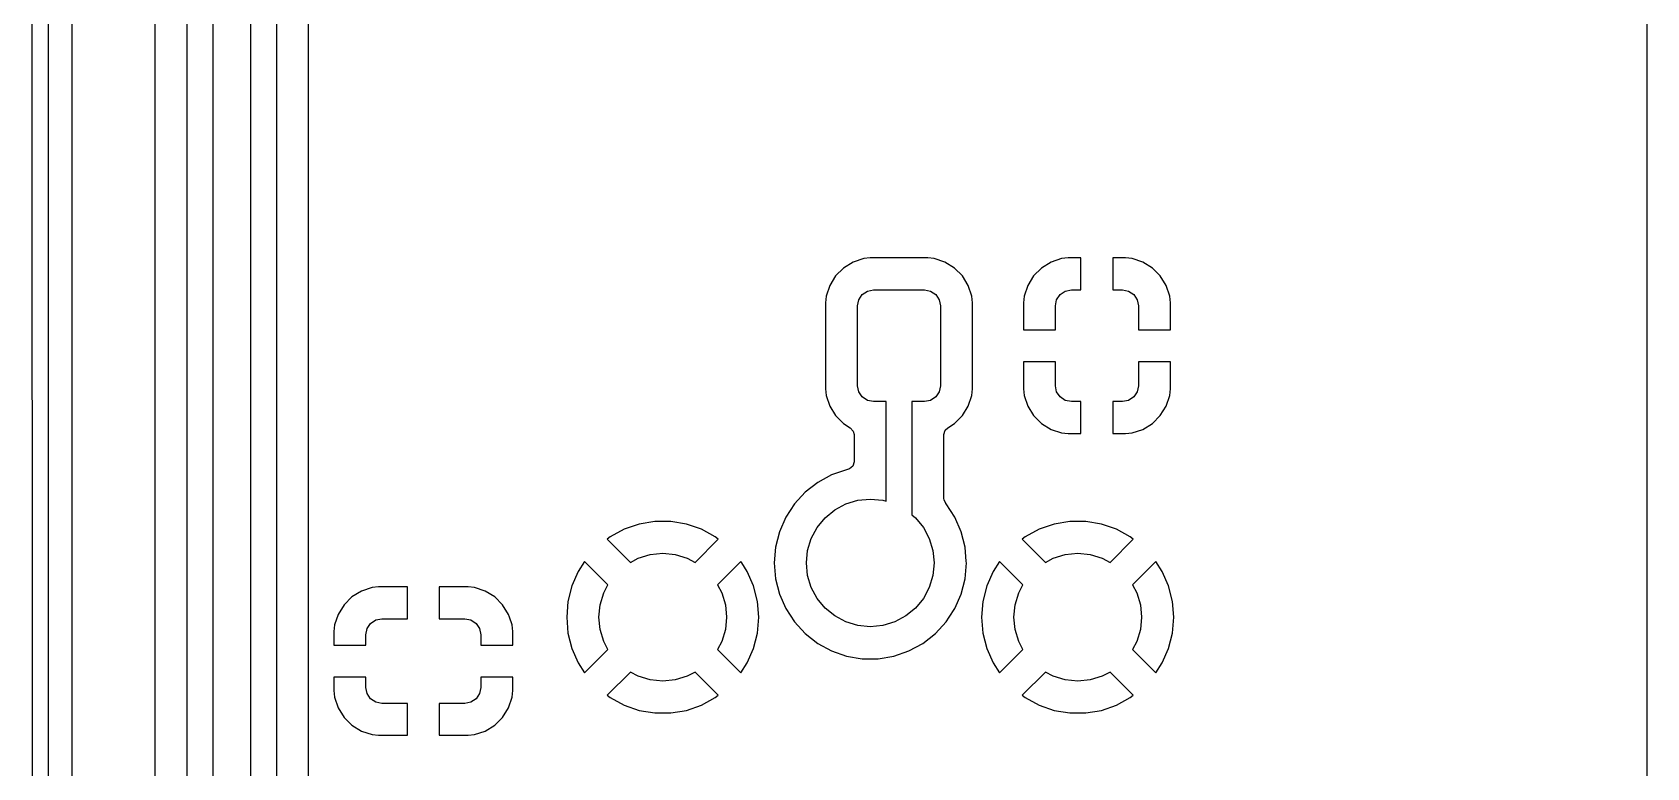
# Model space of a CAD drawing. Extents: x -25 to 25, y -54 to 54.
# Drawn here: x -25.12 to 0.16, y 13.39 to 24.91 of the extents above; entities that cross this region are included whole.
import ezdxf

# ---------------------------------------------------------------- set-up
doc = ezdxf.new("R2010")
doc.units = 0
doc.layers.add('BLACK', color=7, linetype='CONTINUOUS')

msp = doc.modelspace()

# ---------------------------------------------------------------- linework, layer by layer
at = {"layer": 'BLACK', "linetype": 'CONTINUOUS'}
for p, q in [((-25.122599, -50.989479), (-25.125, 51)), ((-24.877402, 50.98948), (-24.875, -51)), ((-24.4995, 3.569311), (-24.4995, 50.99625)), ((-23.2037, 45.424558), (-23.2037, 4.76016)), ((-22.699319, 4.201759), (-22.7032, 45.5)), ((-22.300693, 45.412525), (-22.296819, 4.199608)), ((0.1613, 39.292156), (0.1613, 11.133244)), ((-21.699296, 5.960358), (-21.7032, 37)), ((-21.300689, 36.912529), (-21.296811, 6.079597)), ((-20.7963, 15.524987), (-20.7963, 36.657156)), ((-12.269337, 21.309813), (-12.418658, 21.217711)), ((-12.269332, 21.309815), (-12.269337, 21.309813)), ((-12.1028, 21.364999), (-12.269332, 21.309815)), ((-12.102797, 21.365), (-12.1028, 21.364999)), ((-12.00002, 21.375499), (-12.102797, 21.365)), ((-12.000002, 21.3755), (-12.00002, 21.375499)), ((-11.09999, 21.3755), (-12.000002, 21.3755)), ((-10.997205, 21.365), (-11.09999, 21.3755)), ((-10.997203, 21.364999), (-10.997205, 21.365)), ((-10.830666, 21.309814), (-10.997203, 21.364999)), ((-10.681344, 21.217712), (-10.830666, 21.309814)), ((-9.169125, 21.309357), (-9.318346, 21.217316)), ((-9.16912, 21.309359), (-9.169125, 21.309357)), ((-9.002698, 21.364506), (-9.16912, 21.309359)), ((-8.899988, 21.374999), (-9.002698, 21.364506)), ((-8.899971, 21.375), (-8.899988, 21.374999)), ((-8.7, 21.375), (-8.899971, 21.375)), ((-8.7, 20.875), (-8.7, 21.375)), ((-8.000014, 21.375), (-8.2, 21.375)), ((-8.2, 21.375), (-8.2, 20.875)), ((-7.89731, 21.364507), (-8.000014, 21.375)), ((-7.897303, 21.364506), (-7.89731, 21.364507)), ((-7.730881, 21.309359), (-7.897303, 21.364506)), ((-7.730876, 21.309357), (-7.730881, 21.309359)), ((-7.581655, 21.217316), (-7.730876, 21.309357)), ((-12.542711, 21.093658), (-12.634813, 20.944337)), ((-12.418658, 21.217711), (-12.542711, 21.093658)), ((-10.557288, 21.093656), (-10.681344, 21.217712)), ((-10.465186, 20.944334), (-10.557288, 21.093656)), ((-9.442316, 21.093346), (-9.534357, 20.944125)), ((-9.318346, 21.217316), (-9.442316, 21.093346)), ((-7.457685, 21.093346), (-7.581655, 21.217316)), ((-7.365644, 20.944125), (-7.457685, 21.093346)), ((-12.69, 20.777796), (-12.7005, 20.675017)), ((-12.689999, 20.777796), (-12.69, 20.777796)), ((-12.634885, 20.94412), (-12.689999, 20.777797)), ((-12.689999, 20.777797), (-12.689999, 20.777796)), ((-12.634815, 20.944332), (-12.634885, 20.94412)), ((-12.634813, 20.944337), (-12.634815, 20.944332)), ((-12.18097, 20.720671), (-12.126777, 20.801777)), ((-12.126777, 20.801777), (-12.045671, 20.85597)), ((-12.045671, 20.85597), (-11.95, 20.875)), ((-11.95, 20.875), (-11.15, 20.875)), ((-11.15, 20.875), (-11.054329, 20.85597)), ((-11.054329, 20.85597), (-10.973223, 20.801777)), ((-10.973223, 20.801777), (-10.91903, 20.720671)), ((-10.410001, 20.777797), (-10.465186, 20.944334)), ((-10.399501, 20.675008), (-10.410001, 20.777797)), ((-9.589507, 20.777691), (-9.6, 20.674987)), ((-9.589506, 20.777698), (-9.589507, 20.777691)), ((-9.534359, 20.94412), (-9.589506, 20.777698)), ((-9.534357, 20.944125), (-9.534359, 20.94412)), ((-9.08097, 20.720671), (-9.026777, 20.801777)), ((-9.026777, 20.801777), (-8.945671, 20.85597)), ((-8.945671, 20.85597), (-8.85, 20.875)), ((-8.85, 20.875), (-8.7, 20.875)), ((-8.2, 20.875), (-8.05, 20.875)), ((-8.05, 20.875), (-7.954329, 20.85597)), ((-7.954329, 20.85597), (-7.873223, 20.801777)), ((-7.873223, 20.801777), (-7.81903, 20.720671)), ((-7.365642, 20.94412), (-7.365644, 20.944125)), ((-7.310495, 20.777698), (-7.365642, 20.94412)), ((-7.300002, 20.674987), (-7.310495, 20.777698)), ((-12.7005, 20.675017), (-12.7005, 19.324999)), ((-12.2, 20.625), (-12.18097, 20.720671)), ((-12.2, 19.375), (-12.2, 20.625)), ((-10.91903, 20.720671), (-10.9, 20.625)), ((-10.9, 20.625), (-10.9, 19.375)), ((-10.399501, 20.674987), (-10.399501, 20.675008)), ((-10.3995, 19.325014), (-10.399501, 20.674987)), ((-9.6, 20.674987), (-9.6, 20.25)), ((-9.1, 20.625), (-9.08097, 20.720671)), ((-9.1, 20.25), (-9.1, 20.625)), ((-7.81903, 20.720671), (-7.8, 20.625)), ((-7.8, 20.625), (-7.8, 20.25)), ((-7.300001, 20.674972), (-7.300002, 20.674987)), ((-7.300001, 20.25), (-7.300001, 20.674972)), ((-9.6, 20.25), (-9.1, 20.25)), ((-7.8, 20.25), (-7.300001, 20.25)), ((-9.1, 19.75), (-9.599999, 19.75)), ((-9.599999, 19.75), (-9.599999, 19.325014)), ((-9.1, 19.375), (-9.1, 19.75)), ((-7.3, 19.75), (-7.8, 19.75)), ((-7.8, 19.75), (-7.8, 19.375)), ((-7.3, 19.325027), (-7.3, 19.75)), ((-12.7005, 19.324999), (-12.700499, 19.324982)), ((-12.700499, 19.324982), (-12.69, 19.222204)), ((-12.69, 19.222204), (-12.689999, 19.222201)), ((-12.689999, 19.222201), (-12.634885, 19.055881)), ((-12.18097, 19.279329), (-12.2, 19.375)), ((-12.126777, 19.198223), (-12.18097, 19.279329)), ((-10.91903, 19.279329), (-10.973223, 19.198223)), ((-10.9, 19.375), (-10.91903, 19.279329)), ((-10.465186, 19.055666), (-10.410001, 19.222203)), ((-10.410001, 19.222203), (-10.3995, 19.324991)), ((-10.3995, 19.324991), (-10.3995, 19.325014)), ((-9.599999, 19.325014), (-9.589506, 19.222303)), ((-9.589506, 19.222303), (-9.534359, 19.055881)), ((-9.08097, 19.279329), (-9.1, 19.375)), ((-9.026777, 19.198223), (-9.08097, 19.279329)), ((-7.81903, 19.279329), (-7.873223, 19.198223)), ((-7.8, 19.375), (-7.81903, 19.279329)), ((-7.365642, 19.055881), (-7.310495, 19.222303)), ((-7.310495, 19.222303), (-7.310494, 19.22231)), ((-7.310494, 19.22231), (-7.300001, 19.325014)), ((-7.300001, 19.325014), (-7.3, 19.325027)), ((-12.634885, 19.055881), (-12.634814, 19.055666)), ((-12.634814, 19.055666), (-12.542904, 18.906655)), ((-12.045671, 19.14403), (-12.126777, 19.198223)), ((-11.95, 19.125), (-12.045671, 19.14403)), ((-11.752057, 19.125), (-11.95, 19.125)), ((-11.75002, 17.564135), (-11.752057, 19.125)), ((-11.15, 19.125), (-11.34951, 19.125)), ((-11.34951, 19.125), (-11.347194, 17.351671)), ((-11.054329, 19.14403), (-11.15, 19.125)), ((-10.973223, 19.198223), (-11.054329, 19.14403)), ((-10.557288, 18.906344), (-10.465186, 19.055666)), ((-9.534359, 19.055881), (-9.534357, 19.055876)), ((-9.534357, 19.055876), (-9.442316, 18.906655)), ((-8.945671, 19.14403), (-9.026777, 19.198223)), ((-8.85, 19.125), (-8.945671, 19.14403)), ((-8.7, 19.125), (-8.85, 19.125)), ((-8.7, 18.625002), (-8.7, 19.125)), ((-8.05, 19.125), (-8.2, 19.125)), ((-8.2, 19.125), (-8.2, 18.625001)), ((-7.954329, 19.14403), (-8.05, 19.125)), ((-7.873223, 19.198223), (-7.954329, 19.14403)), ((-7.457685, 18.906655), (-7.365644, 19.055876)), ((-7.365644, 19.055876), (-7.365642, 19.055881)), ((-12.542904, 18.906655), (-12.542711, 18.906343)), ((-12.542711, 18.906343), (-12.418656, 18.782288)), ((-12.418656, 18.782288), (-12.312604, 18.716875)), ((-12.312604, 18.716875), (-12.265879, 18.664927)), ((-10.826615, 18.678375), (-10.787396, 18.716875)), ((-10.787396, 18.716875), (-10.681344, 18.782288)), ((-10.681344, 18.782288), (-10.557288, 18.906344)), ((-9.442316, 18.906655), (-9.318346, 18.782685)), ((-9.318346, 18.782685), (-9.169125, 18.690644)), ((-7.730876, 18.690644), (-7.581655, 18.782685)), ((-7.581655, 18.782685), (-7.457685, 18.906655)), ((-12.265879, 18.664927), (-12.2537, 18.611336)), ((-12.2537, 18.611336), (-12.2537, 18.183937)), ((-10.8463, 18.611336), (-10.826615, 18.678375)), ((-10.8463, 17.610608), (-10.8463, 18.611336)), ((-9.169125, 18.690644), (-9.16912, 18.690642)), ((-9.16912, 18.690642), (-9.002698, 18.635495)), ((-9.002698, 18.635495), (-9.002691, 18.635494)), ((-9.002691, 18.635494), (-8.899981, 18.625001)), ((-8.899981, 18.625001), (-8.700001, 18.625001)), ((-8.700001, 18.625001), (-8.7, 18.625002)), ((-8.2, 18.625001), (-8.000028, 18.625001)), ((-8.000028, 18.625001), (-8.000014, 18.625002)), ((-8.000014, 18.625002), (-7.897303, 18.635495)), ((-7.897303, 18.635495), (-7.730881, 18.690642)), ((-7.730881, 18.690642), (-7.730876, 18.690644)), ((-12.604812, 17.978828), (-12.823507, 17.860476)), ((-12.604803, 17.978831), (-12.604812, 17.978828)), ((-12.369613, 18.059573), (-12.604803, 17.978831)), ((-12.357288, 18.061629), (-12.369613, 18.059573)), ((-12.326189, 18.071143), (-12.357288, 18.061629)), ((-12.273385, 18.116898), (-12.326189, 18.071143)), ((-12.2537, 18.183937), (-12.273385, 18.116898)), ((-13.019743, 17.707739), (-13.188167, 17.524783)), ((-12.823507, 17.860476), (-13.019743, 17.707739)), ((-13.188167, 17.524783), (-13.324174, 17.316607)), ((-12.55557, 17.43147), (-12.382683, 17.52388)), ((-12.382683, 17.52388), (-12.19509, 17.580785)), ((-12.19509, 17.580785), (-12, 17.6)), ((-12, 17.6), (-11.80491, 17.580785)), ((-11.80491, 17.580785), (-11.75002, 17.564135)), ((-10.844454, 17.589292), (-10.8463, 17.610608)), ((-10.814719, 17.529027), (-10.844454, 17.589292)), ((-10.814979, 17.528823), (-10.814719, 17.529027)), ((-10.813994, 17.527557), (-10.814979, 17.528823)), ((-10.813538, 17.526634), (-10.813994, 17.527557)), ((-10.811836, 17.524785), (-10.813538, 17.526634)), ((-10.811835, 17.524783), (-10.811836, 17.524785)), ((-10.675827, 17.316607), (-10.811835, 17.524783)), ((-15.619494, 17.209084), (-15.854604, 17.12837)), ((-15.374293, 17.25), (-15.619494, 17.209084)), ((-15.125707, 17.25), (-15.374293, 17.25)), ((-14.880507, 17.209084), (-15.125707, 17.25)), ((-14.645397, 17.12837), (-14.880507, 17.209084)), ((-13.324174, 17.316607), (-13.424064, 17.088882)), ((-12.83147, 17.15557), (-12.707107, 17.307107)), ((-12.707107, 17.307107), (-12.55557, 17.43147)), ((-11.347194, 17.351671), (-11.292893, 17.307107)), ((-11.292893, 17.307107), (-11.16853, 17.15557)), ((-10.575937, 17.088882), (-10.675827, 17.316607)), ((-9.119494, 17.209084), (-9.354604, 17.12837)), ((-8.874293, 17.25), (-9.119494, 17.209084)), ((-8.625707, 17.25), (-8.874293, 17.25)), ((-8.380507, 17.209084), (-8.625707, 17.25)), ((-8.145397, 17.12837), (-8.380507, 17.209084)), ((-16.073239, 17.010051), (-16.120058, 16.973612)), ((-16.120058, 16.973612), (-16.120058, 16.97361)), ((-16.120058, 16.97361), (-15.754966, 16.608519)), ((-15.85461, 17.128368), (-16.073239, 17.010051)), ((-15.854604, 17.12837), (-15.85461, 17.128368)), ((-14.745035, 16.608519), (-14.379943, 16.97361)), ((-14.645386, 17.128365), (-14.645397, 17.12837)), ((-14.426771, 17.010057), (-14.645386, 17.128365)), ((-14.379944, 16.973611), (-14.426771, 17.010057)), ((-14.379943, 16.97361), (-14.379944, 16.973611)), ((-13.424064, 17.088882), (-13.485108, 16.847825)), ((-12.980785, 16.79509), (-12.92388, 16.982683)), ((-12.92388, 16.982683), (-12.83147, 17.15557)), ((-11.16853, 17.15557), (-11.07612, 16.982683)), ((-11.07612, 16.982683), (-11.019215, 16.79509)), ((-10.514893, 16.847825), (-10.575937, 17.088882)), ((-9.573239, 17.010051), (-9.620058, 16.973612)), ((-9.620058, 16.973612), (-9.620058, 16.97361)), ((-9.620058, 16.97361), (-9.254966, 16.608519)), ((-9.35461, 17.128368), (-9.573239, 17.010051)), ((-9.354604, 17.12837), (-9.35461, 17.128368)), ((-8.245035, 16.608519), (-7.879943, 16.97361)), ((-8.145386, 17.128365), (-8.145397, 17.12837)), ((-7.926771, 17.010057), (-8.145386, 17.128365)), ((-7.879944, 16.973611), (-7.926771, 17.010057)), ((-7.879943, 16.97361), (-7.879944, 16.973611)), ((-15.632683, 16.67388), (-15.44509, 16.730785)), ((-15.44509, 16.730785), (-15.25, 16.75)), ((-15.25, 16.75), (-15.05491, 16.730785)), ((-15.05491, 16.730785), (-14.867317, 16.67388)), ((-13.48511, 16.847813), (-13.505643, 16.600006)), ((-13.485108, 16.847825), (-13.48511, 16.847813)), ((-13, 16.6), (-12.980785, 16.79509)), ((-11.019215, 16.79509), (-11, 16.6)), ((-10.514891, 16.847813), (-10.514893, 16.847825)), ((-10.496005, 16.619884), (-10.514891, 16.847813)), ((-9.132683, 16.67388), (-8.94509, 16.730785)), ((-8.94509, 16.730785), (-8.75, 16.75)), ((-8.75, 16.75), (-8.55491, 16.730785)), ((-8.55491, 16.730785), (-8.367317, 16.67388)), ((-16.573733, 16.466368), (-16.673588, 16.238718)), ((-16.473436, 16.619884), (-16.573733, 16.466368)), ((-16.108519, 16.254967), (-16.473436, 16.619884)), ((-15.754966, 16.608519), (-15.632683, 16.67388)), ((-14.867317, 16.67388), (-14.745035, 16.608519)), ((-14.026566, 16.619884), (-14.391483, 16.254968)), ((-14.013579, 16.600006), (-14.026566, 16.619884)), ((-13.926269, 16.46637), (-14.013579, 16.600006)), ((-13.826413, 16.238718), (-13.926269, 16.46637)), ((-13.505643, 16.600006), (-13.505643, 16.599995)), ((-13.505643, 16.599995), (-13.48511, 16.352188)), ((-12.980785, 16.40491), (-13, 16.6)), ((-11, 16.6), (-11.019215, 16.40491)), ((-10.514892, 16.352179), (-10.494357, 16.6)), ((-10.494357, 16.6), (-10.496005, 16.619884)), ((-10.073733, 16.466368), (-10.173588, 16.238718)), ((-9.973436, 16.619884), (-10.073733, 16.466368)), ((-9.608519, 16.254967), (-9.973436, 16.619884)), ((-9.254966, 16.608519), (-9.132683, 16.67388)), ((-8.367317, 16.67388), (-8.245035, 16.608519)), ((-7.526566, 16.619884), (-7.891483, 16.254968)), ((-7.426269, 16.46637), (-7.526566, 16.619884)), ((-7.326413, 16.238718), (-7.426269, 16.46637)), ((-19.802698, 16.214506), (-19.96912, 16.159359)), ((-19.699988, 16.224999), (-19.802698, 16.214506)), ((-19.699972, 16.225), (-19.699988, 16.224999)), ((-19.25, 16.225), (-19.699972, 16.225)), ((-19.25, 15.725), (-19.25, 16.225)), ((-18.300014, 16.225), (-18.75, 16.225)), ((-18.75, 16.225), (-18.75, 15.725)), ((-18.19731, 16.214507), (-18.300014, 16.225)), ((-18.197303, 16.214506), (-18.19731, 16.214507)), ((-18.030881, 16.159359), (-18.197303, 16.214506)), ((-16.673588, 16.238718), (-16.734613, 15.997739)), ((-16.17388, 16.132683), (-16.108519, 16.254967)), ((-14.391483, 16.254968), (-14.32612, 16.132683)), ((-13.765388, 15.997739), (-13.826413, 16.238718)), ((-13.48511, 16.352188), (-13.485108, 16.352176)), ((-13.485108, 16.352176), (-13.424064, 16.111119)), ((-12.92388, 16.217317), (-12.980785, 16.40491)), ((-12.83147, 16.04443), (-12.92388, 16.217317)), ((-11.07612, 16.217317), (-11.16853, 16.04443)), ((-11.019215, 16.40491), (-11.07612, 16.217317)), ((-10.575937, 16.111119), (-10.514892, 16.352179)), ((-10.173588, 16.238718), (-10.234613, 15.997739)), ((-9.67388, 16.132683), (-9.608519, 16.254967)), ((-7.891483, 16.254968), (-7.82612, 16.132683)), ((-7.265388, 15.997739), (-7.326413, 16.238718)), ((-20.242316, 15.943346), (-20.334357, 15.794125)), ((-20.118346, 16.067316), (-20.242316, 15.943346)), ((-19.969125, 16.159357), (-20.118346, 16.067316)), ((-19.96912, 16.159359), (-19.969125, 16.159357)), ((-18.030876, 16.159357), (-18.030881, 16.159359)), ((-17.881655, 16.067316), (-18.030876, 16.159357)), ((-17.757685, 15.943346), (-17.881655, 16.067316)), ((-17.665644, 15.794125), (-17.757685, 15.943346)), ((-16.734615, 15.99773), (-16.755141, 15.750006)), ((-16.734613, 15.997739), (-16.734615, 15.99773)), ((-16.25, 15.75), (-16.230785, 15.94509)), ((-16.230785, 15.94509), (-16.17388, 16.132683)), ((-14.32612, 16.132683), (-14.269215, 15.94509)), ((-14.269215, 15.94509), (-14.25, 15.75)), ((-13.765386, 15.99773), (-13.765388, 15.997739)), ((-13.744859, 15.750006), (-13.765386, 15.99773)), ((-13.424064, 16.111119), (-13.324174, 15.883394)), ((-12.707107, 15.892893), (-12.83147, 16.04443)), ((-11.16853, 16.04443), (-11.292893, 15.892893)), ((-10.675827, 15.883393), (-10.575937, 16.111119)), ((-10.234615, 15.99773), (-10.255141, 15.750006)), ((-10.234613, 15.997739), (-10.234615, 15.99773)), ((-9.75, 15.75), (-9.730785, 15.94509)), ((-9.730785, 15.94509), (-9.67388, 16.132683)), ((-7.82612, 16.132683), (-7.769215, 15.94509)), ((-7.769215, 15.94509), (-7.75, 15.75)), ((-7.265386, 15.99773), (-7.265388, 15.997739)), ((-7.244859, 15.750006), (-7.265386, 15.99773)), ((-20.334359, 15.79412), (-20.389506, 15.627698)), ((-20.334357, 15.794125), (-20.334359, 15.79412)), ((-19.826777, 15.651777), (-19.745671, 15.70597)), ((-19.745671, 15.70597), (-19.65, 15.725)), ((-19.65, 15.725), (-19.25, 15.725)), ((-18.75, 15.725), (-18.35, 15.725)), ((-18.35, 15.725), (-18.254329, 15.70597)), ((-18.254329, 15.70597), (-18.173223, 15.651777)), ((-17.665642, 15.79412), (-17.665644, 15.794125)), ((-17.651024, 15.750006), (-17.665642, 15.79412)), ((-17.610495, 15.627698), (-17.651024, 15.750006)), ((-16.755141, 15.750006), (-16.755141, 15.749995)), ((-16.755141, 15.749995), (-16.734615, 15.502271)), ((-16.230785, 15.55491), (-16.25, 15.75)), ((-14.25, 15.75), (-14.269215, 15.55491)), ((-13.765386, 15.502271), (-13.744859, 15.749995)), ((-13.744859, 15.749995), (-13.744859, 15.750006)), ((-13.324174, 15.883394), (-13.188167, 15.675218)), ((-12.55557, 15.76853), (-12.707107, 15.892893)), ((-12.382683, 15.67612), (-12.55557, 15.76853)), ((-11.44443, 15.76853), (-11.617317, 15.67612)), ((-11.292893, 15.892893), (-11.44443, 15.76853)), ((-10.811836, 15.675215), (-10.762973, 15.750006)), ((-10.762973, 15.750006), (-10.675827, 15.883393)), ((-10.255141, 15.750006), (-10.255141, 15.749995)), ((-10.255141, 15.749995), (-10.234615, 15.502271)), ((-9.730785, 15.55491), (-9.75, 15.75)), ((-7.75, 15.75), (-7.769215, 15.55491)), ((-7.265386, 15.502271), (-7.244859, 15.749995)), ((-7.244859, 15.749995), (-7.244859, 15.750006)), ((-20.7963, 14.600014), (-20.7963, 15.524987)), ((-20.389507, 15.627691), (-20.4, 15.524987)), ((-20.4, 15.524987), (-20.4, 15.3125)), ((-20.389506, 15.627698), (-20.389507, 15.627691)), ((-19.9, 15.475), (-19.88097, 15.570671)), ((-19.9, 15.3125), (-19.9, 15.475)), ((-19.88097, 15.570671), (-19.826777, 15.651777)), ((-18.173223, 15.651777), (-18.11903, 15.570671)), ((-18.11903, 15.570671), (-18.1, 15.475)), ((-18.1, 15.475), (-18.1, 15.3125)), ((-17.600002, 15.524987), (-17.610495, 15.627698)), ((-17.600001, 15.524972), (-17.600002, 15.524987)), ((-17.600001, 15.3125), (-17.600001, 15.524972)), ((-16.734615, 15.502271), (-16.734613, 15.502262)), ((-16.734613, 15.502262), (-16.673588, 15.261283)), ((-16.17388, 15.367317), (-16.230785, 15.55491)), ((-14.269215, 15.55491), (-14.32612, 15.367317)), ((-13.826413, 15.261283), (-13.765388, 15.502262)), ((-13.765388, 15.502262), (-13.765386, 15.502271)), ((-13.188167, 15.675218), (-13.188164, 15.675215)), ((-13.188164, 15.675215), (-13.019744, 15.492262)), ((-13.019744, 15.492262), (-12.823509, 15.339526)), ((-12.19509, 15.619215), (-12.382683, 15.67612)), ((-12, 15.6), (-12.19509, 15.619215)), ((-11.80491, 15.619215), (-12, 15.6)), ((-11.617317, 15.67612), (-11.80491, 15.619215)), ((-11.176491, 15.339526), (-10.980256, 15.492262)), ((-10.980256, 15.492262), (-10.811836, 15.675215)), ((-10.234615, 15.502271), (-10.234613, 15.502262)), ((-10.234613, 15.502262), (-10.173588, 15.261283)), ((-9.67388, 15.367317), (-9.730785, 15.55491)), ((-7.769215, 15.55491), (-7.82612, 15.367317)), ((-7.326413, 15.261283), (-7.265388, 15.502262)), ((-7.265388, 15.502262), (-7.265386, 15.502271)), ((-20.4, 15.3125), (-19.9, 15.3125)), ((-18.1, 15.3125), (-17.600001, 15.3125)), ((-16.673588, 15.261283), (-16.573734, 15.033636)), ((-16.473436, 14.880118), (-16.108519, 15.245036)), ((-16.108519, 15.245036), (-16.17388, 15.367317)), ((-14.32612, 15.367317), (-14.391482, 15.245035)), ((-14.391482, 15.245035), (-14.026566, 14.880118)), ((-13.926269, 15.033631), (-13.826413, 15.261283)), ((-12.823509, 15.339526), (-12.60481, 15.221172)), ((-12.60481, 15.221172), (-12.369614, 15.140429)), ((-11.630386, 15.140429), (-11.39519, 15.221172)), ((-11.39519, 15.221172), (-11.176491, 15.339526)), ((-10.173588, 15.261283), (-10.073734, 15.033636)), ((-9.973436, 14.880118), (-9.608519, 15.245036)), ((-9.608519, 15.245036), (-9.67388, 15.367317)), ((-7.82612, 15.367317), (-7.891482, 15.245035)), ((-7.891482, 15.245035), (-7.526566, 14.880118)), ((-7.426269, 15.033631), (-7.326413, 15.261283)), ((-16.573734, 15.033636), (-16.473436, 14.880118)), ((-14.026566, 14.880118), (-13.926269, 15.033631)), ((-12.369614, 15.140429), (-12.124335, 15.0995)), ((-12.124335, 15.0995), (-11.875665, 15.0995)), ((-11.875665, 15.0995), (-11.630386, 15.140429)), ((-10.073734, 15.033636), (-9.973436, 14.880118)), ((-7.526566, 14.880118), (-7.426269, 15.033631)), ((-19.9, 14.8125), (-20.399999, 14.8125)), ((-20.399999, 14.8125), (-20.399999, 14.600014)), ((-19.9, 14.65), (-19.9, 14.8125)), ((-17.6, 14.8125), (-18.1, 14.8125)), ((-18.1, 14.8125), (-18.1, 14.65)), ((-17.6, 14.600027), (-17.6, 14.8125)), ((-15.754967, 14.891482), (-16.120058, 14.526391)), ((-15.632683, 14.82612), (-15.754967, 14.891482)), ((-15.44509, 14.769215), (-15.632683, 14.82612)), ((-15.25, 14.75), (-15.44509, 14.769215)), ((-15.05491, 14.769215), (-15.25, 14.75)), ((-14.867317, 14.82612), (-15.05491, 14.769215)), ((-14.745035, 14.891482), (-14.867317, 14.82612)), ((-14.379944, 14.526391), (-14.745035, 14.891482)), ((-9.254967, 14.891482), (-9.620058, 14.526391)), ((-9.132683, 14.82612), (-9.254967, 14.891482)), ((-8.94509, 14.769215), (-9.132683, 14.82612)), ((-8.75, 14.75), (-8.94509, 14.769215)), ((-8.55491, 14.769215), (-8.75, 14.75)), ((-8.367317, 14.82612), (-8.55491, 14.769215)), ((-8.245035, 14.891482), (-8.367317, 14.82612)), ((-7.879944, 14.526391), (-8.245035, 14.891482)), ((-20.7963, 6.342844), (-20.7963, 14.600014)), ((-20.399999, 14.600014), (-20.389506, 14.497303)), ((-20.389506, 14.497303), (-20.334359, 14.330881)), ((-19.88097, 14.554329), (-19.9, 14.65)), ((-19.826777, 14.473223), (-19.88097, 14.554329)), ((-19.745671, 14.41903), (-19.826777, 14.473223)), ((-19.65, 14.4), (-19.745671, 14.41903)), ((-18.254329, 14.41903), (-18.35, 14.4)), ((-18.173223, 14.473223), (-18.254329, 14.41903)), ((-18.11903, 14.554329), (-18.173223, 14.473223)), ((-18.1, 14.65), (-18.11903, 14.554329)), ((-17.665642, 14.330881), (-17.610495, 14.497303)), ((-17.610495, 14.497303), (-17.610494, 14.49731)), ((-17.610494, 14.49731), (-17.600001, 14.600014)), ((-17.600001, 14.600014), (-17.6, 14.600027)), ((-16.120058, 14.526391), (-16.073232, 14.489945)), ((-16.073232, 14.489945), (-16.07323, 14.489944)), ((-16.07323, 14.489944), (-15.854615, 14.371636)), ((-14.645386, 14.371636), (-14.426772, 14.489943)), ((-14.426772, 14.489943), (-14.426769, 14.489945)), ((-14.426769, 14.489945), (-14.379944, 14.526391)), ((-9.620058, 14.526391), (-9.573232, 14.489945)), ((-9.573232, 14.489945), (-9.57323, 14.489944)), ((-9.57323, 14.489944), (-9.354615, 14.371636)), ((-8.145386, 14.371636), (-7.926772, 14.489943)), ((-7.926772, 14.489943), (-7.926769, 14.489945)), ((-7.926769, 14.489945), (-7.879944, 14.526391)), ((-20.334359, 14.330881), (-20.334357, 14.330876)), ((-20.334357, 14.330876), (-20.242316, 14.181655)), ((-20.242316, 14.181655), (-20.118346, 14.057685)), ((-19.25, 14.4), (-19.65, 14.4)), ((-19.25, 13.900002), (-19.25, 14.4)), ((-18.35, 14.4), (-18.75, 14.4)), ((-18.75, 14.4), (-18.75, 13.900001)), ((-17.881655, 14.057685), (-17.757685, 14.181655)), ((-17.757685, 14.181655), (-17.665644, 14.330876)), ((-17.665644, 14.330876), (-17.665642, 14.330881)), ((-15.854615, 14.371636), (-15.854604, 14.371631)), ((-15.854604, 14.371631), (-15.619494, 14.290917)), ((-15.619494, 14.290917), (-15.374293, 14.25)), ((-15.374293, 14.25), (-15.125707, 14.25)), ((-15.125707, 14.25), (-14.880507, 14.290917)), ((-14.880507, 14.290917), (-14.645397, 14.371631)), ((-14.645397, 14.371631), (-14.645386, 14.371636)), ((-9.354615, 14.371636), (-9.354604, 14.371631)), ((-9.354604, 14.371631), (-9.119494, 14.290917)), ((-9.119494, 14.290917), (-8.874293, 14.25)), ((-8.874293, 14.25), (-8.625707, 14.25)), ((-8.625707, 14.25), (-8.380507, 14.290917)), ((-8.380507, 14.290917), (-8.145397, 14.371631)), ((-8.145397, 14.371631), (-8.145386, 14.371636)), ((-20.118346, 14.057685), (-19.969125, 13.965644)), ((-19.969125, 13.965644), (-19.96912, 13.965642)), ((-19.96912, 13.965642), (-19.802698, 13.910495)), ((-19.802698, 13.910495), (-19.802691, 13.910494)), ((-19.802691, 13.910494), (-19.699981, 13.900001)), ((-18.300014, 13.900002), (-18.197303, 13.910495)), ((-18.197303, 13.910495), (-18.030881, 13.965642)), ((-18.030881, 13.965642), (-18.030876, 13.965644)), ((-18.030876, 13.965644), (-17.881655, 14.057685)), ((-19.699981, 13.900001), (-19.250001, 13.900001)), ((-19.250001, 13.900001), (-19.25, 13.900002)), ((-18.75, 13.900001), (-18.300028, 13.900001)), ((-18.300028, 13.900001), (-18.300014, 13.900002))]:
    msp.add_line(p, q, dxfattribs=at)

doc.saveas('drawing.dxf')
